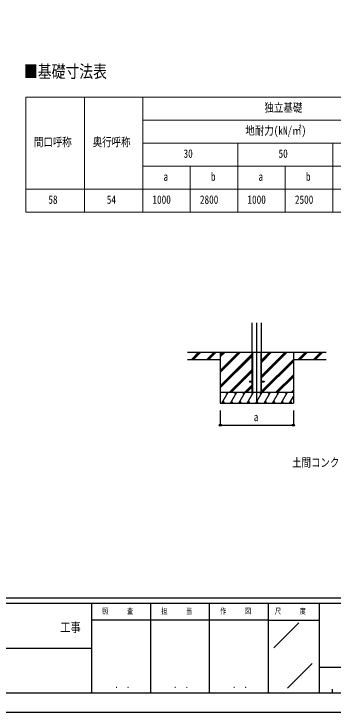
# Model space of a CAD drawing. Units: millimetres, scale not verified. Extents: x -14718 to 14718, y -10395 to 10395.
# Drawn here: x 3470 to 7835, y -10395 to -833 of the extents above; entities that cross this region are included whole.
import ezdxf
from ezdxf.enums import TextEntityAlignment as Align

# ---------------------------------------------------------------- set-up
doc = ezdxf.new("R2010")
doc.units = ezdxf.units.MM
doc.header["$LTSCALE"] = 40
doc.layers.add('0-1_TABLE1', color=7, linetype='Continuous', lineweight=18)
for name, color, linetype in [('0-2_USER1', 3, 'Continuous'), ('0-3_YKK_12', 2, 'Continuous'), ('0-5_YKK_A1', 4, 'Continuous'), ('0-6_YKK_D', 6, 'Continuous'), ('0-7_YKK_ZWAK', 7, 'Continuous')]:
    doc.layers.add(name, color=color, linetype=linetype)
doc.styles.add('ＭＳ ゴシック', font='')
doc.styles.get('ＭＳ ゴシック').set_extended_font_data('MS Gothic')

msp = doc.modelspace()

# ---------------------------------------------------------------- linework, layer by layer
at = {"layer": '0-1_TABLE1'}
for p, q in [((3632.57, -1971.72), (13032.57, -1971.72)), ((3632.57, -1971.72), (3632.57, -3546.72)), ((4432.57, -1971.72), (4432.57, -3546.72)), ((5232.57, -2286.72), (13032.57, -2286.72)), ((5232.57, -2601.72), (13032.57, -2601.72)), ((5232.57, -2916.72), (13032.57, -2916.72)), ((5882.57, -2916.72), (5882.57, -3546.72)), ((7182.57, -2916.72), (7182.57, -3546.72)), ((3632.57, -3546.72), (13032.57, -3546.72))]:
    msp.add_line(p, q, dxfattribs=at)
for points in [[(5232.57, -1971.72), (5232.57, -3231.72), (5232.57, -3546.72)], [(6532.57, -2601.72), (6532.57, -3231.72), (6532.57, -3546.72)], [(7832.57, -2601.72), (7832.57, -3231.72), (7832.57, -3546.72)], [(3632.57, -3231.72), (5882.57, -3231.72), (6532.57, -3231.72), (7182.57, -3231.72), (7832.57, -3231.72), (8482.57, -3231.72), (9132.57, -3231.72), (9782.57, -3231.72), (10432.57, -3231.72), (11082.57, -3231.72), (11732.57, -3231.72), (12382.57, -3231.72), (13032.57, -3231.72)]]:
    msp.add_lwpolyline(points, dxfattribs=at)
at = {"layer": '0-3_YKK_12'}
msp.add_line((6792.57, -6165.53), (6792.57, -5065.53), dxfattribs=at)
at = {"layer": '0-5_YKK_A1'}
for p, q in [((6730.07, -6015.53), (6730.07, -5065.53)), ((6855.07, -6015.53), (6855.07, -5065.53)), ((5842.57, -5465.53), (6730.07, -5465.53)), ((5896.9, -5565.53), (5996.9, -5465.53)), ((5911.04, -5565.53), (6011.04, -5465.53)), ((5925.19, -5565.53), (6025.19, -5465.53)), ((6109.03, -5565.53), (6209.03, -5465.53)), ((6123.18, -5565.53), (6223.18, -5465.53)), ((6137.32, -5565.53), (6237.32, -5465.53)), ((6292.57, -5465.53), (6292.57, -6165.53)), ((6556.54, -5465.53), (6292.57, -5729.5)), ((6344.41, -5465.53), (6292.57, -5517.37)), ((6542.4, -5465.53), (6292.57, -5715.36)), ((6570.68, -5465.53), (6292.57, -5743.64)), ((6330.27, -5465.53), (6292.57, -5503.23)), ((6358.55, -5465.53), (6292.57, -5531.51)), ((6730.07, -5489.99), (6292.57, -5927.49)), ((6730.07, -5504.13), (6292.57, -5941.63)), ((6730.07, -5518.28), (6292.57, -5955.78)), ((6730.07, -5465.53), (6855.07, -5465.53)), ((6731.77, -5465.53), (6731.77, -6015.53)), ((6735.27, -5465.53), (6735.27, -6015.53)), ((6849.87, -5465.53), (6849.87, -6015.53)), ((6853.37, -5465.53), (6853.37, -6015.53)), ((6855.07, -5465.53), (7742.57, -5465.53)), ((7192.94, -5465.53), (6855.07, -5803.4)), ((6980.81, -5465.53), (6855.07, -5591.27)), ((7178.8, -5465.53), (6855.07, -5789.26)), ((7207.08, -5465.53), (6855.07, -5817.54)), ((6966.66, -5465.53), (6855.07, -5577.12)), ((6994.95, -5465.53), (6855.07, -5605.41)), ((7292.57, -5465.53), (7292.57, -6165.53)), ((7456.59, -5465.53), (7356.59, -5565.53)), ((7470.73, -5465.53), (7370.73, -5565.53)), ((7484.87, -5465.53), (7384.87, -5565.53)), ((7668.72, -5465.53), (7568.72, -5565.53)), ((7682.86, -5465.53), (7582.86, -5565.53)), ((7697, -5465.53), (7597, -5565.53)), ((5842.57, -5565.53), (6292.57, -5565.53)), ((7292.57, -5563.89), (6855.07, -6001.39)), ((7292.57, -5578.03), (6855.07, -6015.53)), ((7292.57, -5592.17), (6869.21, -6015.53)), ((7292.57, -5565.53), (7742.57, -5565.53)), ((6730.07, -5702.12), (6416.66, -6015.53)), ((6730.07, -5716.27), (6430.81, -6015.53)), ((6730.07, -5730.41), (6444.95, -6015.53)), ((7292.57, -5776.02), (7053.06, -6015.53)), ((7292.57, -5790.16), (7067.2, -6015.53)), ((7292.57, -5804.3), (7081.34, -6015.53)), ((6730.07, -5914.26), (6628.8, -6015.53)), ((6730.07, -5928.4), (6642.94, -6015.53)), ((6692.57, -5861.03), (6692.57, -5870.03)), ((6692.57, -5861.03), (6730.07, -5861.03)), ((6692.57, -5870.03), (6730.07, -5870.03)), ((6855.07, -5861.03), (6892.57, -5861.03)), ((6855.07, -5870.03), (6892.57, -5870.03)), ((6892.57, -5861.03), (6892.57, -5870.03)), ((6292.57, -6015.53), (7292.57, -6015.53)), ((6315.69, -6165.53), (6402.29, -6015.53)), ((6387.29, -6041.51), (6372.29, -6015.53)), ((6431.16, -6165.53), (6517.76, -6015.53)), ((6502.76, -6041.51), (6487.76, -6015.53)), ((6546.63, -6165.53), (6633.23, -6015.53)), ((6618.23, -6041.51), (6603.23, -6015.53)), ((6730.07, -5942.54), (6657.08, -6015.53)), ((6662.1, -6165.53), (6748.7, -6015.53)), ((6733.7, -6041.51), (6718.7, -6015.53)), ((6777.57, -6165.53), (6864.17, -6015.53)), ((6849.17, -6041.51), (6834.17, -6015.53)), ((6893.04, -6165.53), (6979.64, -6015.53)), ((6964.64, -6041.51), (6949.64, -6015.53)), ((7008.51, -6165.53), (7095.11, -6015.53)), ((7065.11, -6015.53), (7080.11, -6041.51)), ((7123.98, -6165.53), (7210.58, -6015.53)), ((7180.58, -6015.53), (7195.58, -6041.51)), ((7292.57, -5988.15), (7265.19, -6015.53)), ((7292.57, -6002.29), (7279.33, -6015.53)), ((7239.45, -6165.53), (7292.57, -6073.53)), ((6292.57, -6165.53), (7292.57, -6165.53)), ((6330.69, -6139.55), (6345.69, -6165.53)), ((6446.16, -6139.55), (6461.16, -6165.53)), ((6561.63, -6139.55), (6576.63, -6165.53)), ((6677.1, -6139.55), (6692.1, -6165.53)), ((6792.57, -6139.55), (6807.57, -6165.53)), ((6908.04, -6139.55), (6923.04, -6165.53)), ((7023.51, -6139.55), (7038.51, -6165.53)), ((7138.98, -6139.55), (7153.98, -6165.53)), ((7254.45, -6139.55), (7269.45, -6165.53))]:
    msp.add_line(p, q, dxfattribs=at)
at = {"layer": '0-6_YKK_D'}
for p, q in [((6292.57, -6265.53), (6292.57, -6466.53)), ((7292.57, -6265.53), (7292.57, -6466.53)), ((6292.57, -6465.53), (7292.57, -6465.53))]:
    msp.add_line(p, q, dxfattribs=at)
for centre in [(6292.57, -6465.53), (7292.57, -6465.53)]:
    msp.add_circle(centre, 14.88, dxfattribs=at)
at = {"layer": '0-7_YKK_ZWAK'}
for p, q in [((13632.57, -8837.5), (-13667.43, -8837.5)), ((4532.57, -8907.5), (-17.43, -8907.5)), ((5337.57, -8907.5), (5337.57, -10132.5)), ((6142.57, -8907.5), (6142.57, -10132.5)), ((6947.57, -8907.5), (6947.57, -10132.5)), ((7647.57, -8907.5), (6947.57, -8907.5)), ((11261.32, -8907.5), (7647.57, -8907.5)), ((7647.57, -8907.5), (7647.57, -10132.5)), ((6947.57, -9135), (4532.57, -9135)), ((6947.57, -9135), (7647.57, -9135)), ((7024.87, -9514.02), (7367.63, -9171.25)), ((-17.43, -9520), (4532.57, -9520)), ((7212.35, -10065.96), (7549.12, -9729.19)), ((7647.57, -9782.5), (11261.32, -9782.5)), ((-17.43, -10132.5), (4532.57, -10132.5)), ((4532.57, -10132.5), (6947.57, -10132.5)), ((6947.57, -10132.5), (7647.57, -10132.5)), ((7647.57, -10132.5), (11261.32, -10132.5)), ((7822.57, -10080), (7822.57, -10132.5))]:
    msp.add_line(p, q, dxfattribs=at)
msp.add_lwpolyline([(-14717.5, -10395), (14717.5, -10395), (14717.5, 10395), (-14717.5, 10395)], close=True, dxfattribs=at)
msp.add_lwpolyline([(6947.57, -8907.5), (4532.57, -8907.5), (4532.57, -10132.5)], dxfattribs=at)

# ---------------------------------------------------------------- texts
at = {"layer": '0-1_TABLE1', "style": 'ＭＳ ゴシック', "width": 0.8}
for s, p in [('独立基礎', (6896.97, -2207.97)), ('地耐力(kN/㎡)', (6636.57, -2522.97)), ('間口呼称', (3742.77, -2680.47)), ('奥行呼称', (4546.97, -2680.47)), ('30', (5790.17, -2837.97)), ('50', (7090.17, -2837.97)), ('a', (5515.57, -3152.97)), ('b', (6165.57, -3152.97)), ('a', (6815.57, -3152.97)), ('b', (7465.57, -3152.97)), ('58', (3940.17, -3467.97)), ('54', (4740.17, -3467.97)), ('1000', (5364.37, -3467.97)), ('2800', (6014.37, -3467.97)), ('1000', (6664.37, -3467.97)), ('2500', (7314.37, -3467.97))]:
    msp.add_text(s, height=115.5, dxfattribs=at).set_placement(p, align=Align.BOTTOM_LEFT)
at = {"layer": '0-2_USER1', "style": 'ＭＳ ゴシック', "width": 0.8}
for s, height, p in [('■基礎寸法表', 173.2, (3607.29, -1758.52)), ('土間コンクリート考慮基礎の場合', 115.5, (7275.5, -7070.53))]:
    msp.add_text(s, height=height, dxfattribs=at).set_placement(p, align=Align.BOTTOM_LEFT)
at = {"layer": '0-6_YKK_D', "style": 'ＭＳ ゴシック', "width": 0.8}
msp.add_text('a', height=115.5, dxfattribs=at).set_placement((6750.57, -6445.53), align=Align.BOTTOM_LEFT)
at = {"layer": '0-7_YKK_ZWAK', "style": 'ＭＳ ゴシック', "width": 0.8}
for s, height, p in [('照     査', 76.98, (4677.47, -9073.75)), ('担     当', 76.98, (5485.27, -9073.75)), ('作     図', 76.98, (6290.27, -9073.75)), ('尺     度', 76.98, (7039.97, -9073.75)), ('工事', 128.3, (4103.17, -9336.13)), ('． ．', 90.71, (4847.5, -10095.23)), ('． ．', 90.71, (5652.5, -10095.23)), ('． ．', 90.71, (6457.5, -10095.23))]:
    msp.add_text(s, height=height, dxfattribs=at).set_placement(p, align=Align.BOTTOM_LEFT)

doc.saveas('drawing.dxf')
